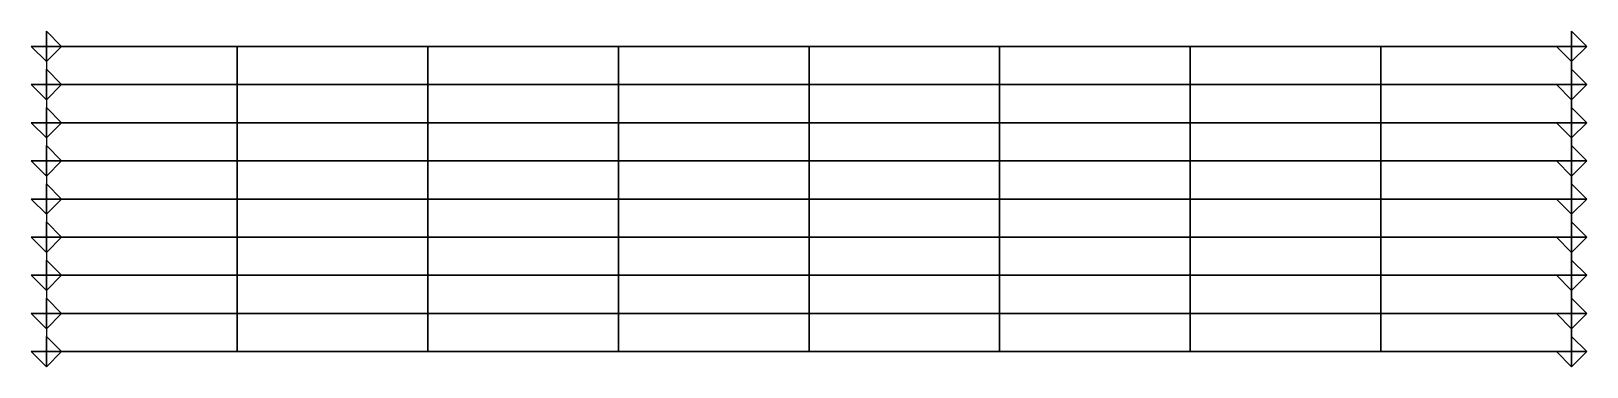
# Model space of a CAD drawing. Extents: x -0.5 to 50.5, y -0.5 to 10.5.
import ezdxf

# ---------------------------------------------------------------- set-up
doc = ezdxf.new("R2010")
doc.units = 0
doc.layers.get('0').update_dxf_attribs({"linetype": 'CONTINUOUS'})
for name, color, linetype in [('BOTOP_15', 3, 'CONTINUOUS'), ('INSIDE_8', 1, 'CONTINUOUS'), ('NODES', 6, 'CONTINUOUS'), ('SIDES_10', 4, 'CONTINUOUS')]:
    doc.layers.add(name, color=color, linetype=linetype)
doc.layers.get('0').freeze()

# ---------------------------------------------------------------- blocks, each defined once
blk = doc.blocks.new('FE-NODE')
at = {"flags": 1}
for tag, p in [('UX', (0, 0.5)), ('FX', (0.945493, 0.5)), ('UY', (0, 0.3)), ('UZ', (0, 0.1)), ('FY', (0.945493, 0.3)), ('FZ', (0.945493, 0.1)), ('ROTX', (0, -0.3)), ('ROTY', (0, -0.5)), ('ROTZ', (0, -0.7)), ('MX', (0.945493, -0.3)), ('MY', (0.945493, -0.5)), ('MZ', (0.945493, -0.7)), ('ID', (0, -1.043787))]:
    blk.add_attdef(tag, p, '', height=0.2, dxfattribs=at)
mesh = blk.add_polymesh((4, 3), dxfattribs=dict(m_close=True))
for k, corner in enumerate([(0, 0, 0.5), (-0.5, 0), (0, 0, -0.5), (0, 0, 0.5), (0, -0.5), (0, 0, -0.5), (0, 0, 0.5), (0.5, 0), (0, 0, -0.5), (0, 0, 0.5), (0, 0.5), (0, 0, -0.5)]):
    mesh.set_mesh_vertex(divmod(k, 3), corner)

msp = doc.modelspace()

# ---------------------------------------------------------------- linework, layer by layer
at = {"layer": 'INSIDE_8'}
for points in [[(50, 10, -2.5), (50, 10), (50, 8.75), (50, 10, -2.5)], [(50, 10, -2.5), (50, 8.75), (50, 7.5), (50, 7.5, -2.5)], [(50, 6.25, -2.5), (50, 6.25), (50, 7.5), (50, 7.5, -2.5)], [(50, 5, -2.5), (50, 5), (50, 6.25), (50, 6.25, -2.5)], [(50, 3.75, -2.5), (50, 3.75), (50, 5), (50, 5, -2.5)], [(50, 2.5, -2.5), (50, 2.5), (50, 3.75), (50, 3.75, -2.5)], [(50, 0, -2.5), (50, 1.25), (50, 2.5), (50, 2.5, -2.5)], [(50, 0, -2.5), (50, 1.25), (50, 0), (50, 0, -2.5)]]:
    msp.add_3dface(points, dxfattribs=at)

# ---------------------------------------------------------------- block references
at = {"layer": 'NODES'}
for p in [(0, 10, -20), (0, 10), (0, 10, -2.5), (0, 10, -5), (0, 10, -7.5), (0, 10, -10), (0, 10, -12.5), (0, 10, -15), (0, 10, -17.5), (50, 10, -20), (50, 10, -17.5), (50, 10, -15), (50, 10, -12.5), (50, 10, -10), (50, 10, -7.5), (50, 10, -5), (50, 10, -2.5), (0, 8.75, -20), (0, 8.75), (50, 8.75, -20), (0, 7.5, -20), (0, 7.5), (50, 7.5, -20), (0, 6.25, -20), (0, 6.25), (50, 6.25, -20), (50, 6.25), (0, 5, -20), (0, 5), (50, 5, -20), (50, 5), (0, 3.75, -20), (0, 3.75), (50, 3.75, -20), (50, 3.75), (0, 2.5, -20), (0, 2.5), (50, 2.5, -20), (50, 2.5), (0, 1.25, -20), (0, 1.25), (50, 1.25, -20), (50, 1.25), (0, 0, -20), (0, 0, -17.5), (0, 0, -15), (0, 0, -12.5), (0, 0, -10), (0, 0, -7.5), (0, 0, -5), (0, 0, -2.5), (0, 0), (50, 0, -20), (50, 0), (50, 0, -2.5), (50, 0, -5), (50, 0, -7.5), (50, 0, -10), (50, 0, -12.5), (50, 0, -15), (50, 0, -17.5)]:
    msp.add_blockref('FE-NODE', p, dxfattribs=at)

# ---------------------------------------------------------------- meshes
at = {"layer": 'BOTOP_15'}
mesh = msp.add_polymesh((9, 9), dxfattribs=at)
for k, corner in enumerate([(0, 10), (0, 8.75), (0, 7.5), (0, 6.25), (0, 5), (0, 3.75), (0, 2.5), (0, 1.25), (0, 0), (6.25, 10), (6.25, 8.75), (6.25, 7.5), (6.25, 6.25), (6.25, 5), (6.25, 3.75), (6.25, 2.5), (6.25, 1.25), (6.25, 0), (12.5, 10), (12.5, 8.75), (12.5, 7.5), (12.5, 6.25), (12.5, 5), (12.5, 3.75), (12.5, 2.5), (12.5, 1.25), (12.5, 0), (18.75, 10), (18.75, 8.75), (18.75, 7.5), (18.75, 6.25), (18.75, 5), (18.75, 3.75), (18.75, 2.5), (18.75, 1.25), (18.75, 0), (25, 10), (25, 8.75), (25, 7.5), (25, 6.25), (25, 5), (25, 3.75), (25, 2.5), (25, 1.25), (25, 0), (31.25, 10), (31.25, 8.75), (31.25, 7.5), (31.25, 6.25), (31.25, 5), (31.25, 3.75), (31.25, 2.5), (31.25, 1.25), (31.25, 0), (37.5, 10), (37.5, 8.75), (37.5, 7.5), (37.5, 6.25), (37.5, 5), (37.5, 3.75), (37.5, 2.5), (37.5, 1.25), (37.5, 0), (43.75, 10), (43.75, 8.75), (43.75, 7.5), (43.75, 6.25), (43.75, 5), (43.75, 3.75), (43.75, 2.5), (43.75, 1.25), (43.75, 0), (50, 10), (50, 8.75), (50, 7.5), (50, 6.25), (50, 5), (50, 3.75), (50, 2.5), (50, 1.25), (50, 0)]):
    mesh.set_mesh_vertex(divmod(k, 9), corner)
mesh = msp.add_polymesh((9, 9), dxfattribs=at)
for k, corner in enumerate([(0, 10, -20), (0, 8.75, -20), (0, 7.5, -20), (0, 6.25, -20), (0, 5, -20), (0, 3.75, -20), (0, 2.5, -20), (0, 1.25, -20), (0, 0, -20), (6.25, 10, -20), (6.25, 8.75, -20), (6.25, 7.5, -20), (6.25, 6.25, -20), (6.25, 5, -20), (6.25, 3.75, -20), (6.25, 2.5, -20), (6.25, 1.25, -20), (6.25, 0, -20), (12.5, 10, -20), (12.5, 8.75, -20), (12.5, 7.5, -20), (12.5, 6.25, -20), (12.5, 5, -20), (12.5, 3.75, -20), (12.5, 2.5, -20), (12.5, 1.25, -20), (12.5, 0, -20), (18.75, 10, -20), (18.75, 8.75, -20), (18.75, 7.5, -20), (18.75, 6.25, -20), (18.75, 5, -20), (18.75, 3.75, -20), (18.75, 2.5, -20), (18.75, 1.25, -20), (18.75, 0, -20), (25, 10, -20), (25, 8.75, -20), (25, 7.5, -20), (25, 6.25, -20), (25, 5, -20), (25, 3.75, -20), (25, 2.5, -20), (25, 1.25, -20), (25, 0, -20), (31.25, 10, -20), (31.25, 8.75, -20), (31.25, 7.5, -20), (31.25, 6.25, -20), (31.25, 5, -20), (31.25, 3.75, -20), (31.25, 2.5, -20), (31.25, 1.25, -20), (31.25, 0, -20), (37.5, 10, -20), (37.5, 8.75, -20), (37.5, 7.5, -20), (37.5, 6.25, -20), (37.5, 5, -20), (37.5, 3.75, -20), (37.5, 2.5, -20), (37.5, 1.25, -20), (37.5, 0, -20), (43.75, 10, -20), (43.75, 8.75, -20), (43.75, 7.5, -20), (43.75, 6.25, -20), (43.75, 5, -20), (43.75, 3.75, -20), (43.75, 2.5, -20), (43.75, 1.25, -20), (43.75, 0, -20), (50, 10, -20), (50, 8.75, -20), (50, 7.5, -20), (50, 6.25, -20), (50, 5, -20), (50, 3.75, -20), (50, 2.5, -20), (50, 1.25, -20), (50, 0, -20)]):
    mesh.set_mesh_vertex(divmod(k, 9), corner)
at = {"layer": 'SIDES_10'}
mesh = msp.add_polymesh((9, 9), dxfattribs=at)
for k, corner in enumerate([(50, 10), (50, 10, -2.5), (50, 10, -5), (50, 10, -7.5), (50, 10, -10), (50, 10, -12.5), (50, 10, -15), (50, 10, -17.5), (50, 10, -20), (43.75, 10), (43.75, 10, -2.5), (43.75, 10, -5), (43.75, 10, -7.5), (43.75, 10, -10), (43.75, 10, -12.5), (43.75, 10, -15), (43.75, 10, -17.5), (43.75, 10, -20), (37.5, 10), (37.5, 10, -2.5), (37.5, 10, -5), (37.5, 10, -7.5), (37.5, 10, -10), (37.5, 10, -12.5), (37.5, 10, -15), (37.5, 10, -17.5), (37.5, 10, -20), (31.25, 10), (31.25, 10, -2.5), (31.25, 10, -5), (31.25, 10, -7.5), (31.25, 10, -10), (31.25, 10, -12.5), (31.25, 10, -15), (31.25, 10, -17.5), (31.25, 10, -20), (25, 10), (25, 10, -2.5), (25, 10, -5), (25, 10, -7.5), (25, 10, -10), (25, 10, -12.5), (25, 10, -15), (25, 10, -17.5), (25, 10, -20), (18.75, 10), (18.75, 10, -2.5), (18.75, 10, -5), (18.75, 10, -7.5), (18.75, 10, -10), (18.75, 10, -12.5), (18.75, 10, -15), (18.75, 10, -17.5), (18.75, 10, -20), (12.5, 10), (12.5, 10, -2.5), (12.5, 10, -5), (12.5, 10, -7.5), (12.5, 10, -10), (12.5, 10, -12.5), (12.5, 10, -15), (12.5, 10, -17.5), (12.5, 10, -20), (6.25, 10), (6.25, 10, -2.5), (6.25, 10, -5), (6.25, 10, -7.5), (6.25, 10, -10), (6.25, 10, -12.5), (6.25, 10, -15), (6.25, 10, -17.5), (6.25, 10, -20), (0, 10), (0, 10, -2.5), (0, 10, -5), (0, 10, -7.5), (0, 10, -10), (0, 10, -12.5), (0, 10, -15), (0, 10, -17.5), (0, 10, -20)]):
    mesh.set_mesh_vertex(divmod(k, 9), corner)
mesh = msp.add_polymesh((9, 9), dxfattribs=at)
for k, corner in enumerate([(50, 0), (50, 0, -2.5), (50, 0, -5), (50, 0, -7.5), (50, 0, -10), (50, 0, -12.5), (50, 0, -15), (50, 0, -17.5), (50, 0, -20), (43.75, 0), (43.75, 0, -2.5), (43.75, 0, -5), (43.75, 0, -7.5), (43.75, 0, -10), (43.75, 0, -12.5), (43.75, 0, -15), (43.75, 0, -17.5), (43.75, 0, -20), (37.5, 0), (37.5, 0, -2.5), (37.5, 0, -5), (37.5, 0, -7.5), (37.5, 0, -10), (37.5, 0, -12.5), (37.5, 0, -15), (37.5, 0, -17.5), (37.5, 0, -20), (31.25, 0), (31.25, 0, -2.5), (31.25, 0, -5), (31.25, 0, -7.5), (31.25, 0, -10), (31.25, 0, -12.5), (31.25, 0, -15), (31.25, 0, -17.5), (31.25, 0, -20), (25, 0), (25, 0, -2.5), (25, 0, -5), (25, 0, -7.5), (25, 0, -10), (25, 0, -12.5), (25, 0, -15), (25, 0, -17.5), (25, 0, -20), (18.75, 0), (18.75, 0, -2.5), (18.75, 0, -5), (18.75, 0, -7.5), (18.75, 0, -10), (18.75, 0, -12.5), (18.75, 0, -15), (18.75, 0, -17.5), (18.75, 0, -20), (12.5, 0), (12.5, 0, -2.5), (12.5, 0, -5), (12.5, 0, -7.5), (12.5, 0, -10), (12.5, 0, -12.5), (12.5, 0, -15), (12.5, 0, -17.5), (12.5, 0, -20), (6.25, 0), (6.25, 0, -2.5), (6.25, 0, -5), (6.25, 0, -7.5), (6.25, 0, -10), (6.25, 0, -12.5), (6.25, 0, -15), (6.25, 0, -17.5), (6.25, 0, -20), (0, 0), (0, 0, -2.5), (0, 0, -5), (0, 0, -7.5), (0, 0, -10), (0, 0, -12.5), (0, 0, -15), (0, 0, -17.5), (0, 0, -20)]):
    mesh.set_mesh_vertex(divmod(k, 9), corner)

doc.saveas('drawing.dxf')
